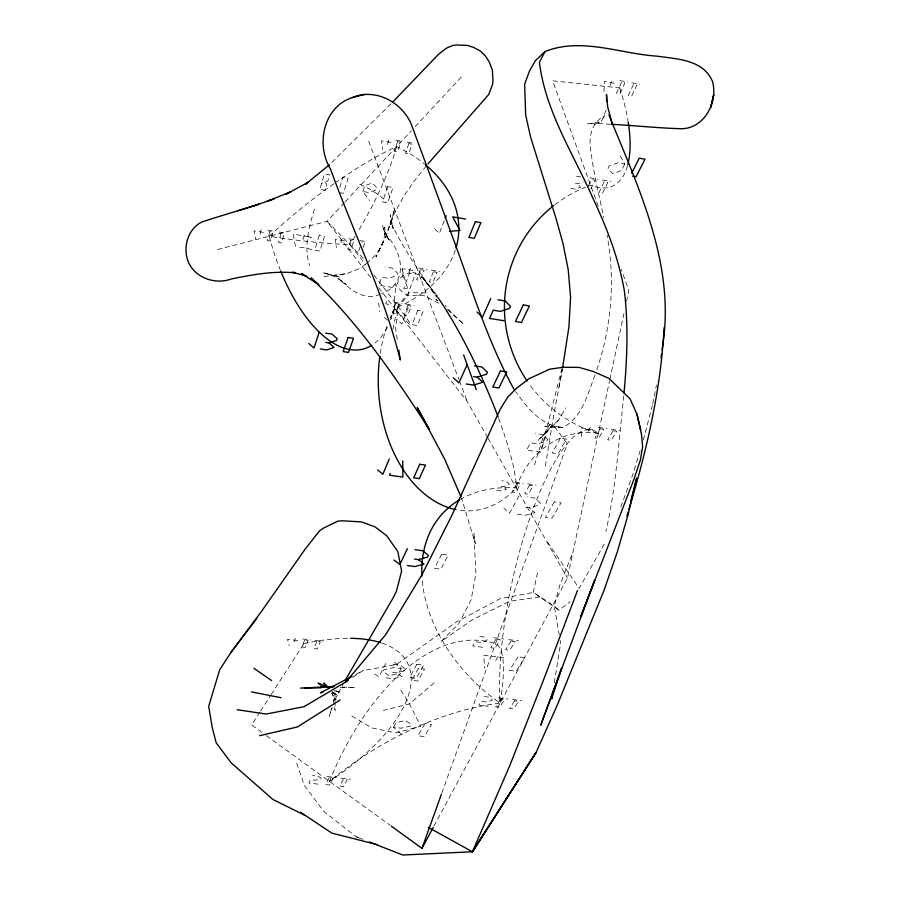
<?xml version="1.0" encoding="UTF-8"?>
<svg xmlns="http://www.w3.org/2000/svg" width="900" height="900" viewBox="0 0 900 900"><rect width="100%" height="100%" fill="white"/><g stroke="black" fill="none" stroke-linecap="round" stroke-linejoin="round"><path stroke-width="0.67" stroke-dasharray="4.5 3.38" d="M581.512 436.489L581.76 427.939L592.481 429.548M603.956 91.609L604.316 81.416L614.284 83.25M314.46 209.194C308.858 227.115 303.548 247.072 309.6 265.545M623.812 395.887C618.727 441.169 616.185 486.911 605.88 531.428M425.655 292.871L408.757 292.714L398.565 305.044L395.561 328.072L397.395 340.571M554.299 682.627L560.655 643.163L560.183 640.406M545.344 466.099L553.725 415.159L562.32 369.484M559.102 386.662L562.376 369.022M652.759 403.785L656.426 385.099M392.929 329.377L397.249 307.822L398.565 305.044M537.502 572.704L533.284 592.459L559.046 610.268L570.161 601.684M433.912 826.121L567.428 578.104L609.57 380.801M609.863 379.429L624.499 310.928M626.546 301.331L628.886 290.374L621.214 269.28M561.96 368.359L541.192 450.079L549.45 424.654L543.836 435.082L534.341 465.322M643.365 440.111L652.41 405.135M260.044 234.146L261.225 229.691M331.627 708.278L329.332 716.242L332.28 707.512M333.54 701.64L335.07 696.33L335.07 701.46M302.963 239.591L305.134 232.222M640.136 450.652L632.88 474.356L620.212 508.365M339.772 187.369L342.945 177.12L348.176 178.02L343.373 193.354L339.48 192.701M340.931 242.651L342.349 238.252M362.869 191.52L364.736 185.782L372.184 182.993L377.077 187.886L376.436 189.799L369.022 192.566L362.869 191.52L369.562 200.655M387.394 144.382L389.002 139.545M358.796 250.774L360.923 244.507M363.173 247.523L364.882 242.505L361.766 241.999M595.046 375.053C587.734 393.772 582.289 417.532 563.04 427.343L544.849 426.668L563.04 427.343C541.89 426.679 526.894 407.464 515.655 391.556M596.824 369.866C611.471 326.666 615.488 279.956 606.994 235.046M441.9 792.866L567.202 444.218M385.706 303.885L386.572 301.567M390.274 319.534L395.449 305.843M408.825 272.475L410.749 267.424M408.15 307.856L401.884 323.989L396.968 319.455M444.229 220.826L439.29 233.46L434.385 228.499M571.669 555.322L559.665 585.607L554.276 606.026L559.238 634.905M293.974 641.914L295.369 638.449M606.195 110.025L601.538 121.264L604.71 115.605C590.692 123.266 588.364 137.554 590.996 152.055C593.775 174.218 599.344 195.885 603.731 217.755M610.043 85.41L612.562 79.976M588.566 185.602L591.457 179.561L595.08 180.191L590.423 189.844M624.701 164.025L621.45 170.561L612.585 173.711L607.961 168.188L609.019 166.005L617.929 162.821L624.701 164.025L618.863 153.405M385.785 663.457L378.956 676.946L373.286 673.087M334.811 700.043L343.406 683.606M401.254 668.576L398.666 673.504L389.126 675.788L382.928 671.546L383.76 669.915L393.356 667.597L401.254 668.576L392.805 660.442M519.075 495.832L509.569 513.169L503.865 508.264M393.514 727.268L396.022 722.711L405.473 720.574L411.491 724.556L410.625 726.075L401.22 728.19L393.514 727.268L401.692 734.636M604.238 544.05L579.127 588.375L546.334 540.293M587.959 431.325L590.58 426.791M558.27 420.559L551.43 426.397L537.986 440.483L558.27 420.559L565.898 407.846M495.72 660.431L499.939 653.591M259.875 712.102L251.595 724.984L261.81 732.375M260.629 710.933L270.428 695.7M271.181 694.53L303.581 644.186M426.274 165.971L415.091 179.888L403.65 196.346L394.076 214.088L385.605 237.319L375.919 257.04L385.605 237.319L394.841 208.361L390.521 224.764L390.218 214.763L393.233 228.701L391.039 222.851C403.582 249.165 420.39 273.116 436.793 297.124M397.249 307.822L407.767 295.718L408.757 292.714L401.625 267.84M344.284 202.804L327.037 221.333L217.417 249.581M345.24 201.78L411.345 130.748M415.17 126.63L461.16 77.22M391.016 103.781L330.356 163.912M434.036 682.942L409.522 703.89L383.321 710.426M365.344 264.341L361.091 267.874L346.702 273.69L323.021 276.694M366.412 263.452C377.606 255.06 386.426 241.447 384.694 226.991L385.279 234.585L382.567 225.63L384.637 231.817L389.869 241.357L384.446 233.46C402.334 250.065 410.119 282.803 381.521 293.738M352.777 677.374L362.981 670.624L396.27 664.594L456.84 621.731L500.074 598.725L533.284 592.459L554.276 606.026L559.046 610.268M355.691 674.438L362.981 670.624M594.855 124.369L600.806 121.849L587.081 123.941L596.363 123.424L611.471 124.312M575.46 183.42L577.586 183.791L583.121 181.822M380.228 294.176C363.971 301.793 349.92 288.923 338.681 278.809L346.343 284.591C339.593 279.315 332.235 274.5 323.674 272.914L340.065 277.234L323.674 272.914M501.176 486.36L503.291 486.664L508.657 485.145L509.231 484.076L506.115 481.331L501.863 480.724M525.454 507.184L529.346 507.735L539.314 505.001L540.416 503.066L534.791 498.071L526.939 496.946M392.738 672.334L396.326 672.773L405.079 670.68L405.877 669.173L400.252 665.258L393.019 664.357M539.606 596.97L509.681 601.301L472.545 619.661L441.101 641.43L458.707 623.79L471.184 599.636L475.92 573.3L473.895 533.363L475.312 543.69L461.543 498.06M333.056 275.411L346.702 273.69M340.256 687.623L355.343 687.431L340.223 687.049M620.168 87.964L552.589 80.797L599.141 208.654M318.161 784.136L308.835 783.079L310.5 779.659L315.191 780.188L320.726 778.995L321.154 778.129L317.317 775.867L312.615 775.327M326.936 776.498L336.319 777.566M341.01 778.095L350.37 779.153M299.869 247.297L306.9 248.141L312.952 250.009M484.144 696.589L488.835 697.163L492.3 699.649L491.692 700.605L485.82 701.933L481.151 701.359L478.777 705.15L488.07 706.286M386.1 677.824L393.233 678.701L401.918 676.631L396.326 672.773M498.51 697.837L507.87 698.985M512.539 699.559L521.865 700.706M302.681 638.921L310.826 639.945M314.887 640.462L323.021 641.486M297.72 640.575L287.539 639.293L289.192 645.84M482.692 647.269L472.77 645.998L475.279 641.711L480.262 642.352L486.517 640.834L487.159 639.754L483.446 636.941L478.44 636.289M503.831 657.788L483.761 655.245L484.571 668.115M493.774 637.684L503.764 638.966M508.748 639.607L518.704 640.89M517.32 514.26L525.06 515.351L534.949 512.651L529.346 507.735M496.822 490.275L501.053 490.882L506.396 489.375L503.291 486.664M514.901 482.029L523.395 483.244M527.636 483.851L536.108 485.077M540.641 452.194L526.579 450.135L530.494 442.8L537.57 443.846L546.637 441.214L547.65 439.358L542.576 434.576L535.444 433.519M598.421 427.343L606.994 428.636M611.28 429.277L619.83 430.571M393.885 302.108L401.985 303.401M406.024 304.054L414.101 305.336M386.213 303.964L388.744 304.369M392.591 287.505L378.821 285.289L381.724 277.234L388.654 278.359L397.08 275.423L397.834 273.386L392.389 268.166L385.402 267.03M418.511 268.009L427.106 269.415M431.392 270.113L439.965 271.507M413.01 270.472L402.266 268.729L403.245 278.224M348.975 238.759L356.332 239.974M360.011 240.581L367.358 241.785M344.396 240.907L335.194 239.389L336.42 247.657M308.666 236.678L293.243 234.146L295.684 247.939M267.919 230.209L275.4 231.435M279.135 232.054L286.594 233.28M263.441 232.38L254.081 230.85L255.803 239.231M570.814 188.438L575.055 189.169L580.556 187.222L577.586 183.791M395.798 140.096L403.324 141.412M407.081 142.065L414.596 143.381M391.016 142.459L381.6 140.816L382.59 149.884M589.646 177.817L598.163 179.303M602.415 180.045L610.909 181.53M576.518 176.265L580.793 177.007M619.864 80.584L627.829 82.058M631.811 82.789L639.765 84.263M334.226 690.683L340.841 692.741L335.767 690.592M307.744 236.52L313.83 238.579M296.674 763.222L304.256 785.273L323.865 811.541L356.4 836.91L362.914 839.317M356.4 836.91L362.846 839.419M359.798 184.252L370.451 189.495L379.339 195.334L386.077 201.341M438.817 303.3L424.136 295.673L407.767 295.718L403.245 292.759L394.976 284.659M351.844 715.961L371.824 727.898L395.651 732.904L420.683 726.266L409.522 703.89L399.701 688.466M332.1 692.179L337.984 695.959L333.911 692.269M266.355 735.671L390.161 825.311M437.827 300.915L435.87 299.272L438.975 302.062M447.266 309.51L463.838 324.394L451.215 312.446L445.162 305.246M384.379 317.464L387.349 320.197M363.274 258.322L327.037 221.333L370.957 277.808M437.377 295.999L422.044 276.773L436.466 297.011M378.697 287.775L467.392 401.827L487.406 437.085M331.234 692.854L336.218 699.401M554.659 426.769L567.236 443.79M488.093 438.3L567.428 578.104M333.439 692.303L336.769 699.266M368.696 141.266L458.966 379.575M459.461 380.88L467.392 401.827M332.179 691.526L335.081 710.449L335.07 702.742M378.619 302.76L379.699 311.479M381.904 643.061A164.768 73.215 -26.5 0 1 329.434 781.335A217.879 120.836 -34.2 0 1 500.108 703.17A166.208 45.394 -77.7 0 1 532.316 511.301A166.208 45.394 -77.7 0 1 598.32 433.496A131.209 129.847 45.8 0 1 528.727 383.321M303.941 643.624A164.768 73.215 -26.5 0 1 349.29 638.28M329.434 781.335A222.75 121.511 -74.3 0 1 495.506 643.725A219.341 39.049 -69.2 0 1 500.108 703.17A144.787 102.915 42.1 0 1 422.111 578.655M627.536 165.713A113.58 48.555 65.5 0 1 590.648 185.333A131.209 129.847 45.8 0 0 586.8 186.739M619.673 87.919A113.58 48.555 65.5 0 1 627.998 120.724M554.783 204.727A131.209 129.847 45.8 0 1 585.529 187.245M598.32 433.496A79.11 70.819 -75.5 0 0 516.274 487.946A123.874 84.679 85.8 0 1 456.39 509.726M455.287 250.256A132.424 94.849 2.7 0 1 394.729 308.385A123.874 84.679 85.8 0 0 390.364 317.543M335.014 182.97A133.819 28.148 -37.9 0 1 396.574 146.61A132.424 94.849 2.7 0 1 424.046 163.609M373.86 274.984A133.808 3.431 51 0 1 394.729 308.385A133.537 63.113 75.8 0 1 391.23 319.14M280.496 270.54A133.537 63.113 75.8 0 1 269.224 236.227A132.536 23.164 4.8 0 0 349.931 244.699A133.808 3.431 51 0 1 365.535 264.375M387.473 327.341A133.537 63.113 75.8 0 1 373.669 344.002M394.729 308.385A143.471 42.784 62.6 0 1 419.299 274.849A126.99 23.366 65.4 0 1 436.759 295.875M380.25 353.554A123.874 84.679 85.8 0 1 387.956 323.561M396.574 146.61A134.786 34.481 -58.3 0 1 357.795 231.885M355.207 236.183A134.786 34.481 -58.3 0 1 349.931 244.699M269.224 236.227A133.819 28.148 -37.9 0 1 333.945 183.724M498.532 418.084A126.99 23.366 65.4 0 1 516.274 487.946A144.787 102.915 42.1 0 0 460.957 499.05M269.786 231.649L267.368 240.581L270.529 241.088L272.959 232.166L269.786 231.649M280.98 233.482L278.505 242.393L281.655 242.91L284.153 234L280.98 233.482M321.604 183.386L319.826 189.382L325.024 190.26L326.824 184.275L322.594 180.034L324.394 173.959L329.647 174.859L327.825 180.922L321.604 183.386M319.219 235.463L314.73 250.155L319.905 250.999L324.45 236.317L319.219 235.463M350.741 240.176L347.839 248.985L350.944 249.491L353.869 240.694L350.741 240.176M397.564 141.649L394.29 151.324L397.463 151.875L400.759 142.2L397.564 141.649M387.776 186.604L382.545 201.904L387.72 202.781L393.007 187.493L387.776 186.604M408.836 143.618L405.495 153.27L408.656 153.821L412.031 144.169L408.836 143.618M395.786 303.615L392.276 312.896L395.685 313.436L399.218 304.155L395.786 303.615M409.961 272.048L403.785 288.304L409.613 289.249L415.856 273.015L409.961 272.048M420.514 269.651L416.599 279.765L420.221 280.35L424.159 270.236L420.514 269.651M407.914 305.55L404.325 314.809L407.723 315.349L411.345 306.09L407.914 305.55M417.791 310.298L412.076 324.709L417.386 325.553L423.157 311.152L417.791 310.298M433.373 271.744L429.368 281.835L432.979 282.42L437.006 272.34L433.373 271.744M304.673 640.058L301.804 646.999L305.235 647.426L308.126 640.496L304.673 640.058M316.868 641.599L313.92 648.518L317.34 648.945L320.321 642.026L316.868 641.599M621.529 82.328L616.433 93.206L619.796 93.825L624.915 82.957L621.529 82.328M633.476 84.532L628.29 95.377L631.643 95.996L636.851 85.151L633.476 84.532M604.215 181.789L598.916 192.623L602.494 193.241L607.826 182.419L604.215 181.789M441.697 554.231L434.554 568.327L440.887 569.183L448.121 555.109L441.697 554.231M329.209 777.645L325.699 784.564L329.647 785.002L333.191 778.095L329.209 777.645M343.26 779.242L339.649 786.127L343.586 786.577L347.231 779.692L343.26 779.242M416.812 664.29L409.691 677.52L416.329 678.341L423.54 665.134L416.812 664.29M516.791 483.412L512.179 491.94L515.756 492.446L520.391 483.93L516.791 483.412M418.444 668.295L411.941 680.276L417.971 681.019L424.541 669.049L418.444 668.295M529.504 485.246L524.801 493.74L528.379 494.257L533.092 485.764L529.504 485.246M560.385 438.188L552.161 452.97L558.101 453.848L566.404 439.076L560.385 438.188M424.991 723.679L417.938 735.806L424.406 736.571L431.55 724.466L424.991 723.679M554.423 501.863L545.456 517.264L552.004 518.186L561.06 502.808L554.423 501.863M600.244 428.827L594.923 437.906L598.534 438.446L603.877 429.368L600.244 428.827M613.08 430.751L607.68 439.819L611.28 440.348L616.714 431.303L613.08 430.751M496.012 639.101L490.793 647.764L494.989 648.293L500.254 639.653L496.012 639.101M510.964 641.025L505.62 649.654L509.805 650.183L515.183 641.565L510.964 641.025M518.108 656.775L509.445 670.399L516.15 671.242L524.914 657.641L518.108 656.775M500.603 699.097L495.675 706.736L499.613 707.209L504.574 699.581L500.603 699.097M514.609 700.819L509.569 708.424L513.495 708.908L518.569 701.303L514.609 700.819"/><path stroke-width="1.35" d="M624.015 393.098C627.188 359.021 628.47 324.664 624.319 290.61C618.739 258.952 607.309 228.825 593.64 199.856C574.087 154.822 545.344 111.814 539.415 62.235L545.029 51.547C581.389 36.979 619.988 53.775 657.124 56.16C677.149 59.108 703.508 59.524 712.575 81.72C718.222 102.487 703.732 129.487 680.332 128.689C657.36 128.047 634.433 125.471 611.471 124.312M664.099 327.645C660.87 389.543 646.785 450.382 628.841 509.535M661.039 358.088L661.511 353.925M661.984 349.762C676.688 267.12 639.101 189.338 608.884 114.907M552.319 694.879L551.666 698.962L561.656 667.98L540.709 725.265L594.686 580.219L580.702 616.815L633.533 480.442L640.316 460.282L642.623 446.76L641.554 434.79L636.964 414.18L630.023 398.801L608.974 378.428L593.336 371.509L579.038 367.391L562.972 367.301L549.697 369.18L528.626 378.877L516.206 388.598L507.791 397.069L500.299 409.072L452.419 514.294L421.965 574.695L385.965 634.298L345.971 681.874L304.088 706.669L266.243 714.038L237.083 709.729M562.635 367.673L568.946 326.666L570.589 297.236L568.215 269.539L562.928 243.214L555.84 217.879L530.528 136.845L525.668 115.031L524.632 84.184L529.38 71.291L535.286 60.773L545.029 51.547M630.574 501.705L636.66 478.024L627.975 515.104L617.231 552.184L604.046 590.299L557.347 704.903L536.13 752.4L472.41 851.783L402.772 855L369.281 841.939M626.861 516.184L628.043 512.19M319.207 332.111L314.01 347.963L308.801 343.496M391.298 826.133L421.965 848.34L441.428 794.194M577.508 590.479L545.254 675.518L509.771 765.675L472.41 851.783L428.265 827.37M445.207 218.306L446.197 215.775M389.272 459.022L382.838 474.244L377.55 469.935M390.229 473.524L389.52 475.2L402.851 477.101L402.784 460.969M490.748 298.62L482.4 317.284L477.056 312.041M467.1 364.736L458.899 382.871L453.353 377.764M407.363 548.663L399.859 564.536L393.952 560.025M631.665 173.216L639.259 158.153L645.019 159.176L636.086 176.726L632.666 176.13M421.965 848.34L433.249 827.359M345.353 680.062L393.098 597.971L396.416 591.3L401.636 571.016L397.789 551.509L386.786 535.815L375.041 526.882L361.474 521.91L341.899 520.785L337.691 521.19L323.561 528.053L319.444 530.899L304.976 549.394L261.124 611.91L231.165 652.095L219.724 669.724L208.699 706.23L212.164 727.133L216.169 742.793L231.3 762.964L272.914 799.459L304.088 814.928M231.165 652.095L256.86 618.413M427.995 163.834L488.756 94.433L492.66 84.116L492.975 80.561L492.356 70.076L489.251 61.931L485.269 55.777L480.049 50.816L473.569 47.396L467.359 45.405L456.536 45L452.993 45.416L446.603 48.06L438.536 54.281L392.951 101.801M329.355 164.857L305.269 184.455L308.407 182.138L285.581 194.49L290.914 191.722L267.131 201.285L274.162 198.776C250.38 207.619 225.743 214.042 201.735 222.03C187.155 229.444 182.273 248.839 188.899 263.25C196.504 278.483 215.618 284.692 231.221 278.989C252.203 274.725 273.611 270.731 295.099 272.846M345.971 681.874L348.244 680.377M340.144 699.952L297.439 726.964L259.605 735.671M352.046 676.339L320.434 692.842L323.01 691.954M325.834 342.439L329.006 342.934L336.555 340.402L337.162 338.636L331.999 334.103L325.609 333.113M473.558 376.571L477.225 377.134L486.461 374.243L487.406 372.218L481.928 367.02L474.514 365.873M238.061 210.746L259.256 204.143L251.291 206.595M514.08 389.419C486.416 339.255 470.317 283.826 450.146 230.445C437.692 195.829 425.025 161.303 412.245 126.821C404.145 103.309 375.896 87.199 352.181 97.65C323.359 106.897 315.619 144.9 330.525 169.099C353.498 232.796 383.963 294.12 400.252 360L398.824 350.28M414.495 559.069L418.264 559.575L427.545 557.089L428.423 555.322L422.584 550.733L414.979 549.697M352.181 97.65L364.804 94.331M449.471 231.379L459.934 230.445L452.678 216.866L465.615 219.049M300.454 688.106L334.125 686.475M304.571 688.05L321.041 687.847M320.974 686.554L333.349 686.869M295.031 272.576L292.365 272.261L306.945 276.221M407.363 565.538L414.866 566.55L424.08 564.086L418.264 559.575M466.223 383.996L473.524 385.11L482.692 382.252L477.225 377.134M320.332 348.941L326.644 349.909L334.147 347.411L329.006 342.934M503.786 320.692L489.532 318.42L493.256 310.207L500.434 311.355L509.512 308.374L510.48 306.293L505.204 300.96L497.981 299.79M251.55 691.909L281.036 697.714M377.246 844.627L331.819 833.107L300.409 812.149M303.761 274.511L301.376 273.589L318.859 284.614L311.04 277.965C357.795 322.132 394.762 375.829 429.446 429.705M328.151 687.375L317.993 683.089L321.525 685.361M253.935 668.329L271.575 680.535M327.814 686.734L323.741 683.033L325.406 685.215M429.536 429.705L417.206 407.498L444.577 458.933L461.002 496.8M463.624 354.949L476.28 389.599M612.461 124.391L607.714 107.032L606.488 94.466L606.589 100.969M636.964 414.18L640.721 430.065M350.505 638.291A164.768 73.215 -26.5 0 1 380.621 642.645M628.178 121.883A113.58 48.555 65.5 0 1 627.851 164.52M527.141 381.037A131.209 129.847 45.8 0 1 553.702 205.571M425.093 164.464A132.424 94.849 2.7 0 1 455.985 247.995M371.678 345.341A133.537 63.113 75.8 0 1 280.98 271.721M437.58 297.045A126.99 23.366 65.4 0 1 498.071 416.835M455.175 509.479A123.874 84.679 85.8 0 1 379.856 356.287M421.954 576.067A144.787 102.915 42.1 0 1 459.844 499.68M713.722 94.759L710.786 107.201L713.722 94.759M348.12 337.489L343.159 351.596L348.502 352.418L353.52 338.321L348.12 337.489M475.402 221.692L468.911 237.431L474.322 238.331L480.87 222.615L475.402 221.692M419.76 464.276L413.674 477.821L419.31 478.62L425.464 465.098L419.76 464.276M523.305 304.931L515.441 321.525L521.471 322.481L529.403 305.91L523.305 304.931M500.49 370.924L492.75 387.045L498.926 387.99L506.745 371.88L500.49 370.924M510.379 792.45L472.41 851.783L536.13 752.4L510.379 792.45"/></g></svg>
